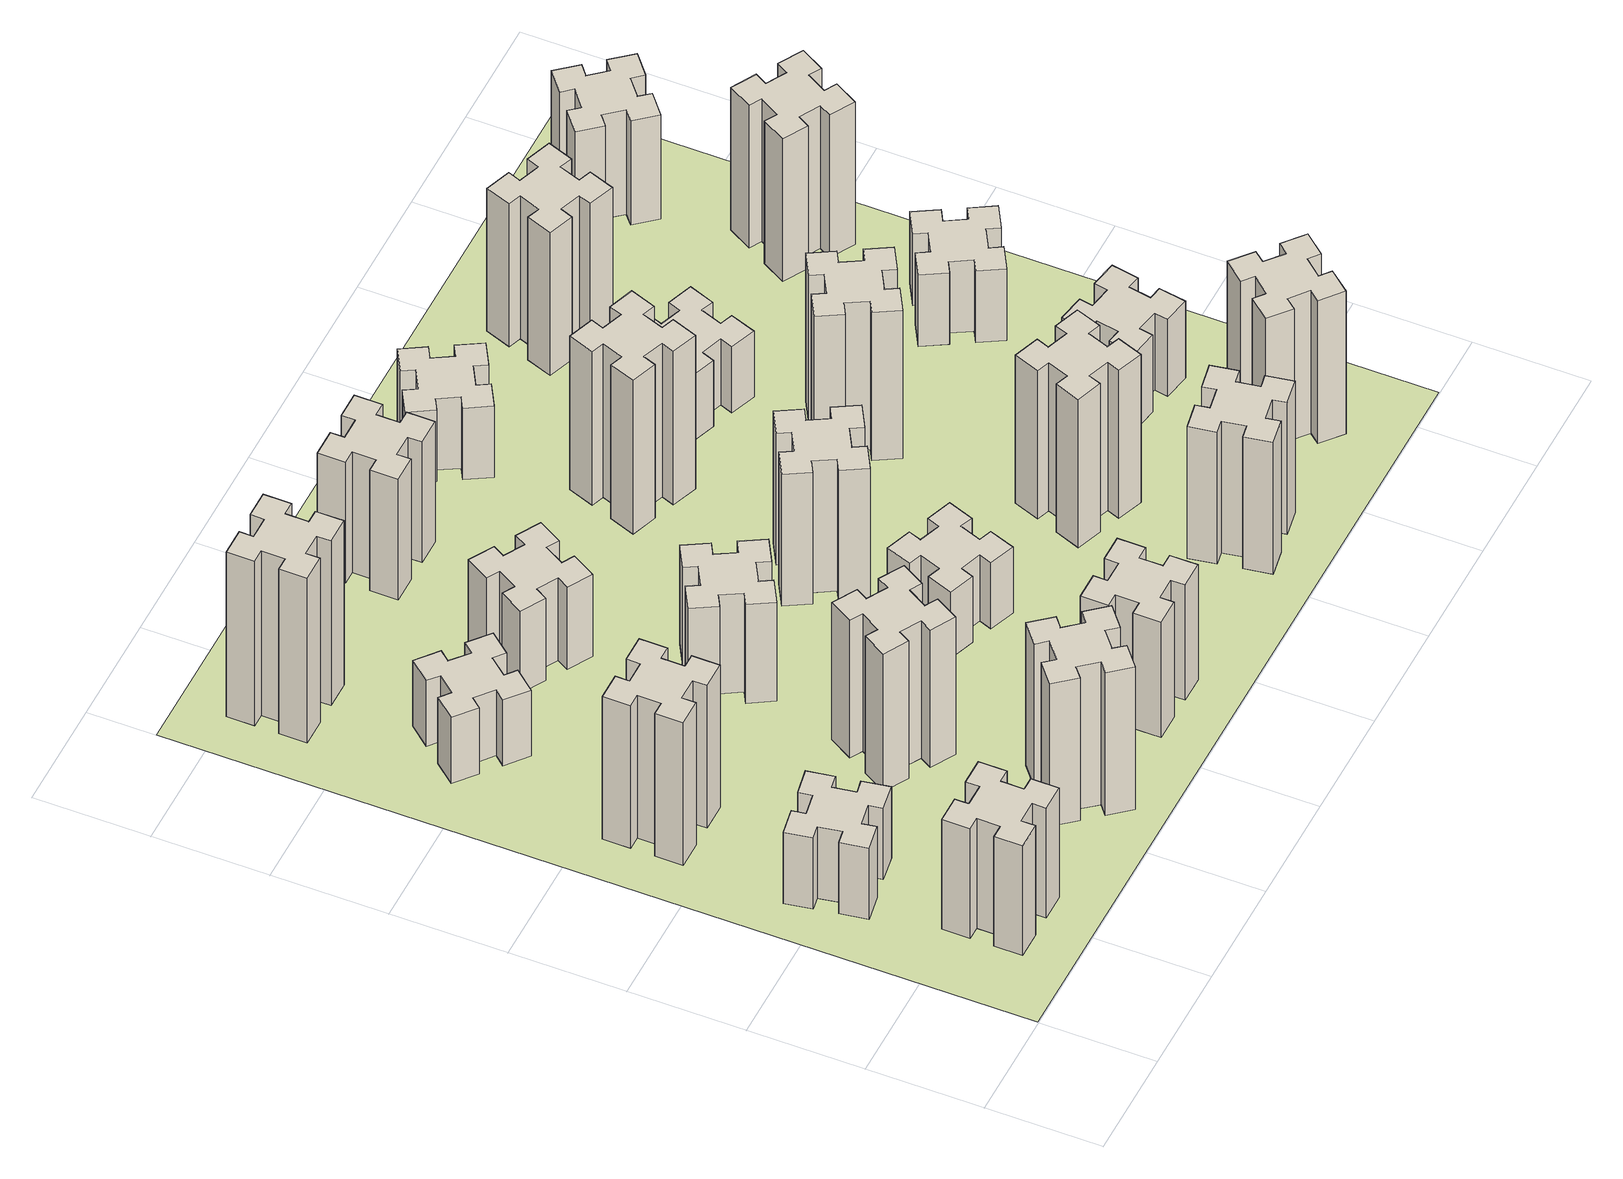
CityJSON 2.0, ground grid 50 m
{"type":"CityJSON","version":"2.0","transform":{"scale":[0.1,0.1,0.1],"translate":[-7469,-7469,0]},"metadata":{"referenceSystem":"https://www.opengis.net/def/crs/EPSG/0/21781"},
"CityObjects":{
"building1":{"type":"Building","attributes":{"class":"1000","function":"1000","usage":"1000","yearOfConstruction":2016,"roofType":"1000","measuredHeight":60,"storeysAboveGround":30,"storeysBelowGround":0},"geometry":[{"type":"Solid","lod":"1","boundaries":[[[[0,1,2,3,4,5,6,7,8,9,10,11,12,13,14,15,16,17,18,19]],[[17,16,20,21]],[[16,15,22,20]],[[15,14,23,22]],[[14,13,24,23]],[[13,12,25,24]],[[12,11,26,25]],[[11,10,27,26]],[[10,9,28,27]],[[9,8,29,28]],[[8,7,30,29]],[[7,6,31,30]],[[6,5,32,31]],[[5,4,33,32]],[[4,3,34,33]],[[3,2,35,34]],[[2,1,36,35]],[[1,0,37,36]],[[0,19,38,37]],[[19,18,39,38]],[[18,17,21,39]],[[24,25,26,27,28,29,30,31,32,33,34,35,36,37,38,39,21,20,22,23]]]]}]},
"building2":{"type":"Building","attributes":{"class":"1000","function":"1000","usage":"1000","yearOfConstruction":2016,"roofType":"1000","measuredHeight":39,"storeysAboveGround":30,"storeysBelowGround":0},"geometry":[{"type":"Solid","lod":"1","boundaries":[[[[40,41,42,43,44,45,46,47,48,49,50,51,52,53,54,55,56,57,58,59]],[[57,56,60,61]],[[56,55,62,60]],[[55,54,63,62]],[[54,53,64,63]],[[53,52,65,64]],[[52,51,66,65]],[[51,50,67,66]],[[50,49,68,67]],[[49,48,69,68]],[[48,47,70,69]],[[47,46,71,70]],[[46,45,72,71]],[[45,44,73,72]],[[44,43,74,73]],[[43,42,75,74]],[[42,41,76,75]],[[41,40,77,76]],[[40,59,78,77]],[[59,58,79,78]],[[58,57,61,79]],[[64,65,66,67,68,69,70,71,72,73,74,75,76,77,78,79,61,60,62,63]]]]}]},
"building3":{"type":"Building","attributes":{"class":"1000","function":"1000","usage":"1000","yearOfConstruction":2016,"roofType":"1000","measuredHeight":78,"storeysAboveGround":30,"storeysBelowGround":0},"geometry":[{"type":"Solid","lod":"1","boundaries":[[[[80,81,82,83,84,85,86,87,88,89,90,91,92,93,94,95,96,97,98,99]],[[97,96,100,101]],[[96,95,102,100]],[[95,94,103,102]],[[94,93,104,103]],[[93,92,105,104]],[[92,91,106,105]],[[91,90,107,106]],[[90,89,108,107]],[[89,88,109,108]],[[88,87,110,109]],[[87,86,111,110]],[[86,85,112,111]],[[85,84,113,112]],[[84,83,114,113]],[[83,82,115,114]],[[82,81,116,115]],[[81,80,117,116]],[[80,99,118,117]],[[99,98,119,118]],[[98,97,101,119]],[[104,105,106,107,108,109,110,111,112,113,114,115,116,117,118,119,101,100,102,103]]]]}]},
"building4":{"type":"Building","attributes":{"class":"1000","function":"1000","usage":"1000","yearOfConstruction":2016,"roofType":"1000","measuredHeight":36,"storeysAboveGround":30,"storeysBelowGround":0},"geometry":[{"type":"Solid","lod":"1","boundaries":[[[[120,121,122,123,124,125,126,127,128,129,130,131,132,133,134,135,136,137,138,139]],[[137,136,140,141]],[[136,135,142,140]],[[135,134,143,142]],[[134,133,144,143]],[[133,132,145,144]],[[132,131,146,145]],[[131,130,147,146]],[[130,129,148,147]],[[129,128,149,148]],[[128,127,150,149]],[[127,126,151,150]],[[126,125,152,151]],[[125,124,153,152]],[[124,123,154,153]],[[123,122,155,154]],[[122,121,156,155]],[[121,120,157,156]],[[120,139,158,157]],[[139,138,159,158]],[[138,137,141,159]],[[144,145,146,147,148,149,150,151,152,153,154,155,156,157,158,159,141,140,142,143]]]]}]},
"building5":{"type":"Building","attributes":{"class":"1000","function":"1000","usage":"1000","yearOfConstruction":2016,"roofType":"1000","measuredHeight":78,"storeysAboveGround":30,"storeysBelowGround":0},"geometry":[{"type":"Solid","lod":"1","boundaries":[[[[160,161,162,163,164,165,166,167,168,169,170,171,172,173,174,175,176,177,178,179]],[[177,176,180,181]],[[176,175,182,180]],[[175,174,183,182]],[[174,173,184,183]],[[173,172,185,184]],[[172,171,186,185]],[[171,170,187,186]],[[170,169,188,187]],[[169,168,189,188]],[[168,167,190,189]],[[167,166,191,190]],[[166,165,192,191]],[[165,164,193,192]],[[164,163,194,193]],[[163,162,195,194]],[[162,161,196,195]],[[161,160,197,196]],[[160,179,198,197]],[[179,178,199,198]],[[178,177,181,199]],[[184,185,186,187,188,189,190,191,192,193,194,195,196,197,198,199,181,180,182,183]]]]}]},
"building6":{"type":"Building","attributes":{"class":"1000","function":"1000","usage":"1000","yearOfConstruction":2016,"roofType":"1000","measuredHeight":90,"storeysAboveGround":30,"storeysBelowGround":0},"geometry":[{"type":"Solid","lod":"1","boundaries":[[[[200,201,202,203,204,205,206,207,208,209,210,211,212,213,214,215,216,217,218,219]],[[217,216,220,221]],[[216,215,222,220]],[[215,214,223,222]],[[214,213,224,223]],[[213,212,225,224]],[[212,211,226,225]],[[211,210,227,226]],[[210,209,228,227]],[[209,208,229,228]],[[208,207,230,229]],[[207,206,231,230]],[[206,205,232,231]],[[205,204,233,232]],[[204,203,234,233]],[[203,202,235,234]],[[202,201,236,235]],[[201,200,237,236]],[[200,219,238,237]],[[219,218,239,238]],[[218,217,221,239]],[[224,225,226,227,228,229,230,231,232,233,234,235,236,237,238,239,221,220,222,223]]]]}]},
"building7":{"type":"Building","attributes":{"class":"1000","function":"1000","usage":"1000","yearOfConstruction":2016,"roofType":"1000","measuredHeight":75,"storeysAboveGround":30,"storeysBelowGround":0},"geometry":[{"type":"Solid","lod":"1","boundaries":[[[[240,241,242,243,244,245,246,247,248,249,250,251,252,253,254,255,256,257,258,259]],[[257,256,260,261]],[[256,255,262,260]],[[255,254,263,262]],[[254,253,264,263]],[[253,252,265,264]],[[252,251,266,265]],[[251,250,267,266]],[[250,249,268,267]],[[249,248,269,268]],[[248,247,270,269]],[[247,246,271,270]],[[246,245,272,271]],[[245,244,273,272]],[[244,243,274,273]],[[243,242,275,274]],[[242,241,276,275]],[[241,240,277,276]],[[240,259,278,277]],[[259,258,279,278]],[[258,257,261,279]],[[264,265,266,267,268,269,270,271,272,273,274,275,276,277,278,279,261,260,262,263]]]]}]},
"building8":{"type":"Building","attributes":{"class":"1000","function":"1000","usage":"1000","yearOfConstruction":2016,"roofType":"1000","measuredHeight":54,"storeysAboveGround":30,"storeysBelowGround":0},"geometry":[{"type":"Solid","lod":"1","boundaries":[[[[280,281,282,283,284,285,286,287,288,289,290,291,292,293,294,295,296,297,298,299]],[[297,296,300,301]],[[296,295,302,300]],[[295,294,303,302]],[[294,293,304,303]],[[293,292,305,304]],[[292,291,306,305]],[[291,290,307,306]],[[290,289,308,307]],[[289,288,309,308]],[[288,287,310,309]],[[287,286,311,310]],[[286,285,312,311]],[[285,284,313,312]],[[284,283,314,313]],[[283,282,315,314]],[[282,281,316,315]],[[281,280,317,316]],[[280,299,318,317]],[[299,298,319,318]],[[298,297,301,319]],[[304,305,306,307,308,309,310,311,312,313,314,315,316,317,318,319,301,300,302,303]]]]}]},
"building9":{"type":"Building","attributes":{"class":"1000","function":"1000","usage":"1000","yearOfConstruction":2016,"roofType":"1000","measuredHeight":45,"storeysAboveGround":30,"storeysBelowGround":0},"geometry":[{"type":"Solid","lod":"1","boundaries":[[[[320,321,322,323,324,325,326,327,328,329,330,331,332,333,334,335,336,337,338,339]],[[337,336,340,341]],[[336,335,342,340]],[[335,334,343,342]],[[334,333,344,343]],[[333,332,345,344]],[[332,331,346,345]],[[331,330,347,346]],[[330,329,348,347]],[[329,328,349,348]],[[328,327,350,349]],[[327,326,351,350]],[[326,325,352,351]],[[325,324,353,352]],[[324,323,354,353]],[[323,322,355,354]],[[322,321,356,355]],[[321,320,357,356]],[[320,339,358,357]],[[339,338,359,358]],[[338,337,341,359]],[[344,345,346,347,348,349,350,351,352,353,354,355,356,357,358,359,341,340,342,343]]]]}]},
"building10":{"type":"Building","attributes":{"class":"1000","function":"1000","usage":"1000","yearOfConstruction":2016,"roofType":"1000","measuredHeight":63,"storeysAboveGround":30,"storeysBelowGround":0},"geometry":[{"type":"Solid","lod":"1","boundaries":[[[[360,361,362,363,364,365,366,367,368,369,370,371,372,373,374,375,376,377,378,379]],[[377,376,380,381]],[[376,375,382,380]],[[375,374,383,382]],[[374,373,384,383]],[[373,372,385,384]],[[372,371,386,385]],[[371,370,387,386]],[[370,369,388,387]],[[369,368,389,388]],[[368,367,390,389]],[[367,366,391,390]],[[366,365,392,391]],[[365,364,393,392]],[[364,363,394,393]],[[363,362,395,394]],[[362,361,396,395]],[[361,360,397,396]],[[360,379,398,397]],[[379,378,399,398]],[[378,377,381,399]],[[384,385,386,387,388,389,390,391,392,393,394,395,396,397,398,399,381,380,382,383]]]]}]},
"building11":{"type":"Building","attributes":{"class":"1000","function":"1000","usage":"1000","yearOfConstruction":2016,"roofType":"1000","measuredHeight":66,"storeysAboveGround":30,"storeysBelowGround":0},"geometry":[{"type":"Solid","lod":"1","boundaries":[[[[400,401,402,403,404,405,406,407,408,409,410,411,412,413,414,415,416,417,418,419]],[[417,416,420,421]],[[416,415,422,420]],[[415,414,423,422]],[[414,413,424,423]],[[413,412,425,424]],[[412,411,426,425]],[[411,410,427,426]],[[410,409,428,427]],[[409,408,429,428]],[[408,407,430,429]],[[407,406,431,430]],[[406,405,432,431]],[[405,404,433,432]],[[404,403,434,433]],[[403,402,435,434]],[[402,401,436,435]],[[401,400,437,436]],[[400,419,438,437]],[[419,418,439,438]],[[418,417,421,439]],[[424,425,426,427,428,429,430,431,432,433,434,435,436,437,438,439,421,420,422,423]]]]}]},
"building12":{"type":"Building","attributes":{"class":"1000","function":"1000","usage":"1000","yearOfConstruction":2016,"roofType":"1000","measuredHeight":36,"storeysAboveGround":30,"storeysBelowGround":0},"geometry":[{"type":"Solid","lod":"1","boundaries":[[[[440,441,442,443,444,445,446,447,448,449,450,451,452,453,454,455,456,457,458,459]],[[457,456,460,461]],[[456,455,462,460]],[[455,454,463,462]],[[454,453,464,463]],[[453,452,465,464]],[[452,451,466,465]],[[451,450,467,466]],[[450,449,468,467]],[[449,448,469,468]],[[448,447,470,469]],[[447,446,471,470]],[[446,445,472,471]],[[445,444,473,472]],[[444,443,474,473]],[[443,442,475,474]],[[442,441,476,475]],[[441,440,477,476]],[[440,459,478,477]],[[459,458,479,478]],[[458,457,461,479]],[[464,465,466,467,468,469,470,471,472,473,474,475,476,477,478,479,461,460,462,463]]]]}]},
"building13":{"type":"Building","attributes":{"class":"1000","function":"1000","usage":"1000","yearOfConstruction":2016,"roofType":"1000","measuredHeight":72,"storeysAboveGround":30,"storeysBelowGround":0},"geometry":[{"type":"Solid","lod":"1","boundaries":[[[[480,481,482,483,484,485,486,487,488,489,490,491,492,493,494,495,496,497,498,499]],[[497,496,500,501]],[[496,495,502,500]],[[495,494,503,502]],[[494,493,504,503]],[[493,492,505,504]],[[492,491,506,505]],[[491,490,507,506]],[[490,489,508,507]],[[489,488,509,508]],[[488,487,510,509]],[[487,486,511,510]],[[486,485,512,511]],[[485,484,513,512]],[[484,483,514,513]],[[483,482,515,514]],[[482,481,516,515]],[[481,480,517,516]],[[480,499,518,517]],[[499,498,519,518]],[[498,497,501,519]],[[504,505,506,507,508,509,510,511,512,513,514,515,516,517,518,519,501,500,502,503]]]]}]},
"building14":{"type":"Building","attributes":{"class":"1000","function":"1000","usage":"1000","yearOfConstruction":2016,"roofType":"1000","measuredHeight":84,"storeysAboveGround":30,"storeysBelowGround":0},"geometry":[{"type":"Solid","lod":"1","boundaries":[[[[520,521,522,523,524,525,526,527,528,529,530,531,532,533,534,535,536,537,538,539]],[[537,536,540,541]],[[536,535,542,540]],[[535,534,543,542]],[[534,533,544,543]],[[533,532,545,544]],[[532,531,546,545]],[[531,530,547,546]],[[530,529,548,547]],[[529,528,549,548]],[[528,527,550,549]],[[527,526,551,550]],[[526,525,552,551]],[[525,524,553,552]],[[524,523,554,553]],[[523,522,555,554]],[[522,521,556,555]],[[521,520,557,556]],[[520,539,558,557]],[[539,538,559,558]],[[538,537,541,559]],[[544,545,546,547,548,549,550,551,552,553,554,555,556,557,558,559,541,540,542,543]]]]}]},
"building15":{"type":"Building","attributes":{"class":"1000","function":"1000","usage":"1000","yearOfConstruction":2016,"roofType":"1000","measuredHeight":72,"storeysAboveGround":30,"storeysBelowGround":0},"geometry":[{"type":"Solid","lod":"1","boundaries":[[[[560,561,562,563,564,565,566,567,568,569,570,571,572,573,574,575,576,577,578,579]],[[577,576,580,581]],[[576,575,582,580]],[[575,574,583,582]],[[574,573,584,583]],[[573,572,585,584]],[[572,571,586,585]],[[571,570,587,586]],[[570,569,588,587]],[[569,568,589,588]],[[568,567,590,589]],[[567,566,591,590]],[[566,565,592,591]],[[565,564,593,592]],[[564,563,594,593]],[[563,562,595,594]],[[562,561,596,595]],[[561,560,597,596]],[[560,579,598,597]],[[579,578,599,598]],[[578,577,581,599]],[[584,585,586,587,588,589,590,591,592,593,594,595,596,597,598,599,581,580,582,583]]]]}]},
"building16":{"type":"Building","attributes":{"class":"1000","function":"1000","usage":"1000","yearOfConstruction":2016,"roofType":"1000","measuredHeight":39,"storeysAboveGround":30,"storeysBelowGround":0},"geometry":[{"type":"Solid","lod":"1","boundaries":[[[[600,601,602,603,604,605,606,607,608,609,610,611,612,613,614,615,616,617,618,619]],[[617,616,620,621]],[[616,615,622,620]],[[615,614,623,622]],[[614,613,624,623]],[[613,612,625,624]],[[612,611,626,625]],[[611,610,627,626]],[[610,609,628,627]],[[609,608,629,628]],[[608,607,630,629]],[[607,606,631,630]],[[606,605,632,631]],[[605,604,633,632]],[[604,603,634,633]],[[603,602,635,634]],[[602,601,636,635]],[[601,600,637,636]],[[600,619,638,637]],[[619,618,639,638]],[[618,617,621,639]],[[624,625,626,627,628,629,630,631,632,633,634,635,636,637,638,639,621,620,622,623]]]]}]},
"building17":{"type":"Building","attributes":{"class":"1000","function":"1000","usage":"1000","yearOfConstruction":2016,"roofType":"1000","measuredHeight":81,"storeysAboveGround":30,"storeysBelowGround":0},"geometry":[{"type":"Solid","lod":"1","boundaries":[[[[640,641,642,643,644,645,646,647,648,649,650,651,652,653,654,655,656,657,658,659]],[[657,656,660,661]],[[656,655,662,660]],[[655,654,663,662]],[[654,653,664,663]],[[653,652,665,664]],[[652,651,666,665]],[[651,650,667,666]],[[650,649,668,667]],[[649,648,669,668]],[[648,647,670,669]],[[647,646,671,670]],[[646,645,672,671]],[[645,644,673,672]],[[644,643,674,673]],[[643,642,675,674]],[[642,641,676,675]],[[641,640,677,676]],[[640,659,678,677]],[[659,658,679,678]],[[658,657,661,679]],[[664,665,666,667,668,669,670,671,672,673,674,675,676,677,678,679,661,660,662,663]]]]}]},
"building18":{"type":"Building","attributes":{"class":"1000","function":"1000","usage":"1000","yearOfConstruction":2016,"roofType":"1000","measuredHeight":81,"storeysAboveGround":30,"storeysBelowGround":0},"geometry":[{"type":"Solid","lod":"1","boundaries":[[[[680,681,682,683,684,685,686,687,688,689,690,691,692,693,694,695,696,697,698,699]],[[697,696,700,701]],[[696,695,702,700]],[[695,694,703,702]],[[694,693,704,703]],[[693,692,705,704]],[[692,691,706,705]],[[691,690,707,706]],[[690,689,708,707]],[[689,688,709,708]],[[688,687,710,709]],[[687,686,711,710]],[[686,685,712,711]],[[685,684,713,712]],[[684,683,714,713]],[[683,682,715,714]],[[682,681,716,715]],[[681,680,717,716]],[[680,699,718,717]],[[699,698,719,718]],[[698,697,701,719]],[[704,705,706,707,708,709,710,711,712,713,714,715,716,717,718,719,701,700,702,703]]]]}]},
"building19":{"type":"Building","attributes":{"class":"1000","function":"1000","usage":"1000","yearOfConstruction":2016,"roofType":"1000","measuredHeight":36,"storeysAboveGround":30,"storeysBelowGround":0},"geometry":[{"type":"Solid","lod":"1","boundaries":[[[[720,721,722,723,724,725,726,727,728,729,730,731,732,733,734,735,736,737,738,739]],[[737,736,740,741]],[[736,735,742,740]],[[735,734,743,742]],[[734,733,744,743]],[[733,732,745,744]],[[732,731,746,745]],[[731,730,747,746]],[[730,729,748,747]],[[729,728,749,748]],[[728,727,750,749]],[[727,726,751,750]],[[726,725,752,751]],[[725,724,753,752]],[[724,723,754,753]],[[723,722,755,754]],[[722,721,756,755]],[[721,720,757,756]],[[720,739,758,757]],[[739,738,759,758]],[[738,737,741,759]],[[744,745,746,747,748,749,750,751,752,753,754,755,756,757,758,759,741,740,742,743]]]]}]},
"building20":{"type":"Building","attributes":{"class":"1000","function":"1000","usage":"1000","yearOfConstruction":2016,"roofType":"1000","measuredHeight":78,"storeysAboveGround":30,"storeysBelowGround":0},"geometry":[{"type":"Solid","lod":"1","boundaries":[[[[760,761,762,763,764,765,766,767,768,769,770,771,772,773,774,775,776,777,778,779]],[[777,776,780,781]],[[776,775,782,780]],[[775,774,783,782]],[[774,773,784,783]],[[773,772,785,784]],[[772,771,786,785]],[[771,770,787,786]],[[770,769,788,787]],[[769,768,789,788]],[[768,767,790,789]],[[767,766,791,790]],[[766,765,792,791]],[[765,764,793,792]],[[764,763,794,793]],[[763,762,795,794]],[[762,761,796,795]],[[761,760,797,796]],[[760,779,798,797]],[[779,778,799,798]],[[778,777,781,799]],[[784,785,786,787,788,789,790,791,792,793,794,795,796,797,798,799,781,780,782,783]]]]}]},
"building21":{"type":"Building","attributes":{"class":"1000","function":"1000","usage":"1000","yearOfConstruction":2016,"roofType":"1000","measuredHeight":78,"storeysAboveGround":30,"storeysBelowGround":0},"geometry":[{"type":"Solid","lod":"1","boundaries":[[[[800,801,802,803,804,805,806,807,808,809,810,811,812,813,814,815,816,817,818,819]],[[817,816,820,821]],[[816,815,822,820]],[[815,814,823,822]],[[814,813,824,823]],[[813,812,825,824]],[[812,811,826,825]],[[811,810,827,826]],[[810,809,828,827]],[[809,808,829,828]],[[808,807,830,829]],[[807,806,831,830]],[[806,805,832,831]],[[805,804,833,832]],[[804,803,834,833]],[[803,802,835,834]],[[802,801,836,835]],[[801,800,837,836]],[[800,819,838,837]],[[819,818,839,838]],[[818,817,821,839]],[[824,825,826,827,828,829,830,831,832,833,834,835,836,837,838,839,821,820,822,823]]]]}]},
"building22":{"type":"Building","attributes":{"class":"1000","function":"1000","usage":"1000","yearOfConstruction":2016,"roofType":"1000","measuredHeight":42,"storeysAboveGround":30,"storeysBelowGround":0},"geometry":[{"type":"Solid","lod":"1","boundaries":[[[[840,841,842,843,844,845,846,847,848,849,850,851,852,853,854,855,856,857,858,859]],[[857,856,860,861]],[[856,855,862,860]],[[855,854,863,862]],[[854,853,864,863]],[[853,852,865,864]],[[852,851,866,865]],[[851,850,867,866]],[[850,849,868,867]],[[849,848,869,868]],[[848,847,870,869]],[[847,846,871,870]],[[846,845,872,871]],[[845,844,873,872]],[[844,843,874,873]],[[843,842,875,874]],[[842,841,876,875]],[[841,840,877,876]],[[840,859,878,877]],[[859,858,879,878]],[[858,857,861,879]],[[864,865,866,867,868,869,870,871,872,873,874,875,876,877,878,879,861,860,862,863]]]]}]},
"building23":{"type":"Building","attributes":{"class":"1000","function":"1000","usage":"1000","yearOfConstruction":2016,"roofType":"1000","measuredHeight":39,"storeysAboveGround":30,"storeysBelowGround":0},"geometry":[{"type":"Solid","lod":"1","boundaries":[[[[880,881,882,883,884,885,886,887,888,889,890,891,892,893,894,895,896,897,898,899]],[[897,896,900,901]],[[896,895,902,900]],[[895,894,903,902]],[[894,893,904,903]],[[893,892,905,904]],[[892,891,906,905]],[[891,890,907,906]],[[890,889,908,907]],[[889,888,909,908]],[[888,887,910,909]],[[887,886,911,910]],[[886,885,912,911]],[[885,884,913,912]],[[884,883,914,913]],[[883,882,915,914]],[[882,881,916,915]],[[881,880,917,916]],[[880,899,918,917]],[[899,898,919,918]],[[898,897,901,919]],[[904,905,906,907,908,909,910,911,912,913,914,915,916,917,918,919,901,900,902,903]]]]}]},
"building24":{"type":"Building","attributes":{"class":"1000","function":"1000","usage":"1000","yearOfConstruction":2016,"roofType":"1000","measuredHeight":78,"storeysAboveGround":30,"storeysBelowGround":0},"geometry":[{"type":"Solid","lod":"1","boundaries":[[[[920,921,922,923,924,925,926,927,928,929,930,931,932,933,934,935,936,937,938,939]],[[937,936,940,941]],[[936,935,942,940]],[[935,934,943,942]],[[934,933,944,943]],[[933,932,945,944]],[[932,931,946,945]],[[931,930,947,946]],[[930,929,948,947]],[[929,928,949,948]],[[928,927,950,949]],[[927,926,951,950]],[[926,925,952,951]],[[925,924,953,952]],[[924,923,954,953]],[[923,922,955,954]],[[922,921,956,955]],[[921,920,957,956]],[[920,939,958,957]],[[939,938,959,958]],[[938,937,941,959]],[[944,945,946,947,948,949,950,951,952,953,954,955,956,957,958,959,941,940,942,943]]]]}]},
"building25":{"type":"Building","attributes":{"class":"1000","function":"1000","usage":"1000","yearOfConstruction":2016,"roofType":"1000","measuredHeight":57,"storeysAboveGround":30,"storeysBelowGround":0},"geometry":[{"type":"Solid","lod":"1","boundaries":[[[[960,961,962,963,964,965,966,967,968,969,970,971,972,973,974,975,976,977,978,979]],[[977,976,980,981]],[[976,975,982,980]],[[975,974,983,982]],[[974,973,984,983]],[[973,972,985,984]],[[972,971,986,985]],[[971,970,987,986]],[[970,969,988,987]],[[969,968,989,988]],[[968,967,990,989]],[[967,966,991,990]],[[966,965,992,991]],[[965,964,993,992]],[[964,963,994,993]],[[963,962,995,994]],[[962,961,996,995]],[[961,960,997,996]],[[960,979,998,997]],[[979,978,999,998]],[[978,977,981,999]],[[984,985,986,987,988,989,990,991,992,993,994,995,996,997,998,999,981,980,982,983]]]]}]},
"landuse1":{"type":"LandUse","attributes":{"name":"plot1","function":"1010"},"geometry":[{"type":"MultiSurface","lod":"1","boundaries":[[[1000,1001,1002,1003]]]}]}
},
"vertices":[
[585,325,0],[585,425,0],[645,425,0],[645,545,0],[525,545,0],[525,485,0],[425,485,0],[425,545,0],[305,545,0],[305,425,0],[365,425,0],[365,325,0],[305,325,0],[305,205,0],[425,205,0],[425,265,0],[525,265,0],[525,205,0],[645,205,0],[645,325,0],[525,265,600],[525,205,600],[425,265,600],[425,205,600],[305,205,600],[305,325,600],[365,325,600],[365,425,600],[305,425,600],[305,545,600],[425,545,600],[425,485,600],[525,485,600],[525,545,600],[645,545,600],[645,425,600],[585,425,600],[585,325,600],[645,325,600],[645,205,600],
[405,1132,0],[307,1115,0],[297,1174,0],[178,1153,0],[199,1035,0],[258,1045,0],[276,947,0],[217,937,0],[237,818,0],[356,839,0],[345,898,0],[444,916,0],[454,857,0],[572,877,0],[551,996,0],[492,985,0],[475,1084,0],[534,1094,0],[513,1212,0],[395,1191,0],[475,1084,390],[534,1094,390],[492,985,390],[551,996,390],[572,877,390],[454,857,390],[444,916,390],[345,898,390],[356,839,390],[237,818,390],[217,937,390],[276,947,390],[258,1045,390],[199,1035,390],[178,1153,390],[297,1174,390],[307,1115,390],[405,1132,390],[395,1191,390],[513,1212,390],
[265,1805,0],[265,1705,0],[205,1705,0],[205,1585,0],[325,1585,0],[325,1645,0],[425,1645,0],[425,1585,0],[545,1585,0],[545,1705,0],[485,1705,0],[485,1805,0],[545,1805,0],[545,1925,0],[425,1925,0],[425,1865,0],[325,1865,0],[325,1925,0],[205,1925,0],[205,1805,0],[325,1865,780],[325,1925,780],[425,1865,780],[425,1925,780],[545,1925,780],[545,1805,780],[485,1805,780],[485,1705,780],[545,1705,780],[545,1585,780],[425,1585,780],[425,1645,780],[325,1645,780],[325,1585,780],[205,1585,780],[205,1705,780],[265,1705,780],[265,1805,780],[205,1805,780],[205,1925,780],
[423,2704,0],[359,2628,0],[313,2666,0],[236,2574,0],[328,2497,0],[366,2543,0],[443,2479,0],[404,2433,0],[496,2356,0],[573,2448,0],[527,2486,0],[592,2563,0],[638,2524,0],[715,2616,0],[623,2693,0],[584,2647,0],[508,2712,0],[546,2758,0],[454,2835,0],[377,2743,0],[508,2712,360],[546,2758,360],[584,2647,360],[623,2693,360],[715,2616,360],[638,2524,360],[592,2563,360],[527,2486,360],[573,2448,360],[496,2356,360],[404,2433,360],[443,2479,360],[366,2543,360],[328,2497,360],[236,2574,360],[313,2666,360],[359,2628,360],[423,2704,360],[377,2743,360],[454,2835,360],
[1332,408,0],[1267,484,0],[1313,523,0],[1236,615,0],[1144,538,0],[1183,492,0],[1106,427,0],[1068,473,0],[976,396,0],[1053,304,0],[1099,343,0],[1163,266,0],[1117,228,0],[1194,136,0],[1286,213,0],[1248,259,0],[1324,323,0],[1363,277,0],[1455,354,0],[1378,446,0],[1324,323,780],[1363,277,780],[1248,259,780],[1286,213,780],[1194,136,780],[1117,228,780],[1163,266,780],[1099,343,780],[1053,304,780],[976,396,780],[1068,473,780],[1106,427,780],[1183,492,780],[1144,538,780],[1236,615,780],[1313,523,780],[1267,484,780],[1332,408,780],[1378,446,780],[1455,354,780],
[485,3285,0],[485,3385,0],[545,3385,0],[545,3505,0],[425,3505,0],[425,3445,0],[325,3445,0],[325,3505,0],[205,3505,0],[205,3385,0],[265,3385,0],[265,3285,0],[205,3285,0],[205,3165,0],[325,3165,0],[325,3225,0],[425,3225,0],[425,3165,0],[545,3165,0],[545,3285,0],[425,3225,900],[425,3165,900],[325,3225,900],[325,3165,900],[205,3165,900],[205,3285,900],[265,3285,900],[265,3385,900],[205,3385,900],[205,3505,900],[325,3505,900],[325,3445,900],[425,3445,900],[425,3505,900],[545,3505,900],[545,3385,900],[485,3385,900],[485,3285,900],[545,3285,900],[545,3165,900],
[1186,1017,0],[1236,1104,0],[1288,1074,0],[1348,1178,0],[1244,1238,0],[1214,1186,0],[1127,1236,0],[1157,1288,0],[1053,1348,0],[993,1244,0],[1045,1214,0],[995,1127,0],[943,1157,0],[883,1053,0],[987,993,0],[1017,1045,0],[1104,995,0],[1074,943,0],[1178,883,0],[1238,987,0],[1104,995,750],[1074,943,750],[1017,1045,750],[987,993,750],[883,1053,750],[943,1157,750],[995,1127,750],[1045,1214,750],[993,1244,750],[1053,1348,750],[1157,1288,750],[1127,1236,750],[1214,1186,750],[1244,1238,750],[1348,1178,750],[1288,1074,750],[1236,1104,750],[1186,1017,750],[1238,987,750],[1178,883,750],
[1336,1867,0],[1286,1954,0],[1338,1984,0],[1278,2088,0],[1174,2028,0],[1204,1976,0],[1117,1926,0],[1087,1978,0],[983,1918,0],[1043,1814,0],[1095,1844,0],[1145,1757,0],[1093,1727,0],[1153,1623,0],[1257,1683,0],[1227,1735,0],[1314,1785,0],[1344,1733,0],[1448,1793,0],[1388,1897,0],[1314,1785,540],[1344,1733,540],[1227,1735,540],[1257,1683,540],[1153,1623,540],[1093,1727,540],[1145,1757,540],[1095,1844,540],[1043,1814,540],[983,1918,540],[1087,1978,540],[1117,1926,540],[1204,1976,540],[1174,2028,540],[1278,2088,540],[1338,1984,540],[1286,1954,540],[1336,1867,540],[1388,1897,540],[1448,1793,540],
[1114,2666,0],[1027,2716,0],[1057,2768,0],[953,2828,0],[893,2724,0],[945,2694,0],[895,2607,0],[843,2637,0],[783,2533,0],[887,2473,0],[917,2525,0],[1004,2475,0],[974,2423,0],[1078,2363,0],[1138,2467,0],[1086,2497,0],[1136,2584,0],[1188,2554,0],[1248,2658,0],[1144,2718,0],[1136,2584,450],[1188,2554,450],[1086,2497,450],[1138,2467,450],[1078,2363,450],[974,2423,450],[1004,2475,450],[917,2525,450],[887,2473,450],[783,2533,450],[843,2637,450],[895,2607,450],[945,2694,450],[893,2724,450],[953,2828,450],[1057,2768,450],[1027,2716,450],[1114,2666,450],[1144,2718,450],[1248,2658,450],
[1865,325,0],[1865,425,0],[1925,425,0],[1925,545,0],[1805,545,0],[1805,485,0],[1705,485,0],[1705,545,0],[1585,545,0],[1585,425,0],[1645,425,0],[1645,325,0],[1585,325,0],[1585,205,0],[1705,205,0],[1705,265,0],[1805,265,0],[1805,205,0],[1925,205,0],[1925,325,0],[1805,265,630],[1805,205,630],[1705,265,630],[1705,205,630],[1585,205,630],[1585,325,630],[1645,325,630],[1645,425,630],[1585,425,630],[1585,545,630],[1705,545,630],[1705,485,630],[1805,485,630],[1805,545,630],[1925,545,630],[1925,425,630],[1865,425,630],[1865,325,630],[1925,325,630],[1925,205,630],
[1265,3445,0],[1165,3445,0],[1165,3505,0],[1045,3505,0],[1045,3385,0],[1105,3385,0],[1105,3285,0],[1045,3285,0],[1045,3165,0],[1165,3165,0],[1165,3225,0],[1265,3225,0],[1265,3165,0],[1385,3165,0],[1385,3285,0],[1325,3285,0],[1325,3385,0],[1385,3385,0],[1385,3505,0],[1265,3505,0],[1325,3385,660],[1385,3385,660],[1325,3285,660],[1385,3285,660],[1385,3165,660],[1265,3165,660],[1265,3225,660],[1165,3225,660],[1165,3165,660],[1045,3165,660],[1045,3285,660],[1105,3285,660],[1105,3385,660],[1045,3385,660],[1045,3505,660],[1165,3505,660],[1165,3445,660],[1265,3445,660],[1265,3505,660],[1385,3505,660],
[1771,1129,0],[1865,1095,0],[1844,1039,0],[1957,997,0],[1998,1110,0],[1942,1131,0],[1976,1225,0],[2032,1204,0],[2073,1317,0],[1960,1358,0],[1940,1302,0],[1846,1336,0],[1867,1392,0],[1754,1433,0],[1713,1320,0],[1769,1300,0],[1735,1206,0],[1679,1227,0],[1637,1114,0],[1750,1073,0],[1735,1206,360],[1679,1227,360],[1769,1300,360],[1713,1320,360],[1754,1433,360],[1867,1392,360],[1846,1336,360],[1940,1302,360],[1960,1358,360],[2073,1317,360],[2032,1204,360],[1976,1225,360],[1942,1131,360],[1998,1110,360],[1957,997,360],[1844,1039,360],[1865,1095,360],[1771,1129,360],[1750,1073,360],[1637,1114,360],
[1976,1767,0],[1926,1854,0],[1978,1884,0],[1918,1988,0],[1814,1928,0],[1844,1876,0],[1757,1826,0],[1727,1878,0],[1623,1818,0],[1683,1714,0],[1735,1744,0],[1785,1657,0],[1733,1627,0],[1793,1523,0],[1897,1583,0],[1867,1635,0],[1954,1685,0],[1984,1633,0],[2088,1693,0],[2028,1797,0],[1954,1685,720],[1984,1633,720],[1867,1635,720],[1897,1583,720],[1793,1523,720],[1733,1627,720],[1785,1657,720],[1735,1744,720],[1683,1714,720],[1623,1818,720],[1727,1878,720],[1757,1826,720],[1844,1876,720],[1814,1928,720],[1918,1988,720],[1978,1884,720],[1926,1854,720],[1976,1767,720],[2028,1797,720],[2088,1693,720],
[1871,2509,0],[1965,2475,0],[1944,2419,0],[2057,2377,0],[2098,2490,0],[2042,2511,0],[2076,2605,0],[2132,2584,0],[2173,2697,0],[2060,2738,0],[2040,2682,0],[1946,2716,0],[1967,2772,0],[1854,2813,0],[1813,2700,0],[1869,2680,0],[1835,2586,0],[1779,2607,0],[1737,2494,0],[1850,2453,0],[1835,2586,840],[1779,2607,840],[1869,2680,840],[1813,2700,840],[1854,2813,840],[1967,2772,840],[1946,2716,840],[2040,2682,840],[2060,2738,840],[2173,2697,840],[2132,2584,840],[2076,2605,840],[2042,2511,840],[2098,2490,840],[2057,2377,840],[1944,2419,840],[1965,2475,840],[1871,2509,840],[1850,2453,840],[1737,2494,840],
[2812,345,0],[2795,444,0],[2854,454,0],[2833,572,0],[2715,551,0],[2725,492,0],[2627,475,0],[2617,534,0],[2498,513,0],[2519,395,0],[2578,405,0],[2596,307,0],[2537,297,0],[2557,178,0],[2676,199,0],[2665,258,0],[2764,276,0],[2774,217,0],[2892,237,0],[2871,356,0],[2764,276,720],[2774,217,720],[2665,258,720],[2676,199,720],[2557,178,720],[2537,297,720],[2596,307,720],[2578,405,720],[2519,395,720],[2498,513,720],[2617,534,720],[2627,475,720],[2725,492,720],[2715,551,720],[2833,572,720],[2854,454,720],[2795,444,720],[2812,345,720],[2871,356,720],[2892,237,720],
[1735,3324,0],[1785,3237,0],[1733,3207,0],[1793,3103,0],[1897,3163,0],[1867,3215,0],[1954,3265,0],[1984,3213,0],[2088,3273,0],[2028,3377,0],[1976,3347,0],[1926,3434,0],[1978,3464,0],[1918,3568,0],[1814,3508,0],[1844,3456,0],[1757,3406,0],[1727,3458,0],[1623,3398,0],[1683,3294,0],[1757,3406,390],[1727,3458,390],[1844,3456,390],[1814,3508,390],[1918,3568,390],[1978,3464,390],[1926,3434,390],[1976,3347,390],[2028,3377,390],[2088,3273,390],[1984,3213,390],[1954,3265,390],[1867,3215,390],[1897,3163,390],[1793,3103,390],[1733,3207,390],[1785,3237,390],[1735,3324,390],[1683,3294,390],[1623,3398,390],
[2680,1102,0],[2586,1136,0],[2607,1192,0],[2494,1233,0],[2453,1120,0],[2509,1100,0],[2475,1006,0],[2419,1027,0],[2377,914,0],[2490,873,0],[2511,929,0],[2605,895,0],[2584,839,0],[2697,797,0],[2738,910,0],[2682,931,0],[2716,1025,0],[2772,1004,0],[2813,1117,0],[2700,1158,0],[2716,1025,810],[2772,1004,810],[2682,931,810],[2738,910,810],[2697,797,810],[2584,839,810],[2605,895,810],[2511,929,810],[2490,873,810],[2377,914,810],[2419,1027,810],[2475,1006,810],[2509,1100,810],[2453,1120,810],[2494,1233,810],[2607,1192,810],[2586,1136,810],[2680,1102,810],[2700,1158,810],[2813,1117,810],
[2716,1967,0],[2666,2054,0],[2718,2084,0],[2658,2188,0],[2554,2128,0],[2584,2076,0],[2497,2026,0],[2467,2078,0],[2363,2018,0],[2423,1914,0],[2475,1944,0],[2525,1857,0],[2473,1827,0],[2533,1723,0],[2637,1783,0],[2607,1835,0],[2694,1885,0],[2724,1833,0],[2828,1893,0],[2768,1997,0],[2694,1885,810],[2724,1833,810],[2607,1835,810],[2637,1783,810],[2533,1723,810],[2473,1827,810],[2525,1857,810],[2475,1944,810],[2423,1914,810],[2363,2018,810],[2467,2078,810],[2497,2026,810],[2584,2076,810],[2554,2128,810],[2658,2188,810],[2718,2084,810],[2666,2054,810],[2716,1967,810],[2768,1997,810],[2828,1893,810],
[2580,2682,0],[2486,2716,0],[2507,2772,0],[2394,2813,0],[2353,2700,0],[2409,2680,0],[2375,2586,0],[2319,2607,0],[2277,2494,0],[2390,2453,0],[2411,2509,0],[2505,2475,0],[2484,2419,0],[2597,2377,0],[2638,2490,0],[2582,2511,0],[2616,2605,0],[2672,2584,0],[2713,2697,0],[2600,2738,0],[2616,2605,360],[2672,2584,360],[2582,2511,360],[2638,2490,360],[2597,2377,360],[2484,2419,360],[2505,2475,360],[2411,2509,360],[2390,2453,360],[2277,2494,360],[2319,2607,360],[2375,2586,360],[2409,2680,360],[2353,2700,360],[2394,2813,360],[2507,2772,360],[2486,2716,360],[2580,2682,360],[2600,2738,360],[2713,2697,360],
[3444,527,0],[3368,592,0],[3406,638,0],[3314,715,0],[3237,623,0],[3283,584,0],[3219,508,0],[3173,546,0],[3096,454,0],[3188,377,0],[3226,423,0],[3303,359,0],[3264,313,0],[3356,236,0],[3433,328,0],[3387,366,0],[3452,443,0],[3498,404,0],[3575,496,0],[3483,573,0],[3452,443,780],[3498,404,780],[3387,366,780],[3433,328,780],[3356,236,780],[3264,313,780],[3303,359,780],[3226,423,780],[3188,377,780],[3096,454,780],[3173,546,780],[3219,508,780],[3283,584,780],[3237,623,780],[3314,715,780],[3406,638,780],[3368,592,780],[3444,527,780],[3483,573,780],[3575,496,780],
[2509,3320,0],[2475,3226,0],[2419,3247,0],[2377,3134,0],[2490,3093,0],[2511,3149,0],[2605,3115,0],[2584,3059,0],[2697,3017,0],[2738,3130,0],[2682,3151,0],[2716,3245,0],[2772,3224,0],[2813,3337,0],[2700,3378,0],[2680,3322,0],[2586,3356,0],[2607,3412,0],[2494,3453,0],[2453,3340,0],[2586,3356,780],[2607,3412,780],[2680,3322,780],[2700,3378,780],[2813,3337,780],[2772,3224,780],[2716,3245,780],[2682,3151,780],[2738,3130,780],[2697,3017,780],[2584,3059,780],[2605,3115,780],[2511,3149,780],[2490,3093,780],[2377,3134,780],[2419,3247,780],[2475,3226,780],[2509,3320,780],[2453,3340,780],[2494,3453,780],
[3167,1016,0],[3265,998,0],[3255,939,0],[3373,918,0],[3394,1037,0],[3335,1047,0],[3352,1145,0],[3411,1135,0],[3432,1253,0],[3314,1274,0],[3304,1215,0],[3205,1232,0],[3216,1291,0],[3097,1312,0],[3077,1194,0],[3136,1184,0],[3118,1085,0],[3059,1096,0],[3038,977,0],[3157,957,0],[3118,1085,420],[3059,1096,420],[3136,1184,420],[3077,1194,420],[3097,1312,420],[3216,1291,420],[3205,1232,420],[3304,1215,420],[3314,1274,420],[3432,1253,420],[3411,1135,420],[3352,1145,420],[3335,1047,420],[3394,1037,420],[3373,918,420],[3255,939,420],[3265,998,420],[3167,1016,420],[3157,957,420],[3038,977,420],
[3347,1735,0],[3434,1785,0],[3464,1733,0],[3568,1793,0],[3508,1897,0],[3456,1867,0],[3406,1954,0],[3458,1984,0],[3398,2088,0],[3294,2028,0],[3324,1976,0],[3237,1926,0],[3207,1978,0],[3103,1918,0],[3163,1814,0],[3215,1844,0],[3265,1757,0],[3213,1727,0],[3273,1623,0],[3377,1683,0],[3265,1757,390],[3213,1727,390],[3215,1844,390],[3163,1814,390],[3103,1918,390],[3207,1978,390],[3237,1926,390],[3324,1976,390],[3294,2028,390],[3398,2088,390],[3458,1984,390],[3406,1954,390],[3456,1867,390],[3508,1897,390],[3568,1793,390],[3464,1733,390],[3434,1785,390],[3347,1735,390],[3377,1683,390],[3273,1623,390],
[3337,2525,0],[3424,2475,0],[3394,2423,0],[3498,2363,0],[3558,2467,0],[3506,2497,0],[3556,2584,0],[3608,2554,0],[3668,2658,0],[3564,2718,0],[3534,2666,0],[3447,2716,0],[3477,2768,0],[3373,2828,0],[3313,2724,0],[3365,2694,0],[3315,2607,0],[3263,2637,0],[3203,2533,0],[3307,2473,0],[3315,2607,780],[3263,2637,780],[3365,2694,780],[3313,2724,780],[3373,2828,780],[3477,2768,780],[3447,2716,780],[3534,2666,780],[3564,2718,780],[3668,2658,780],[3608,2554,780],[3556,2584,780],[3506,2497,780],[3558,2467,780],[3498,2363,780],[3394,2423,780],[3424,2475,780],[3337,2525,780],[3307,2473,780],[3203,2533,780],
[3368,3219,0],[3444,3283,0],[3483,3237,0],[3575,3314,0],[3498,3406,0],[3452,3368,0],[3387,3444,0],[3433,3483,0],[3356,3575,0],[3264,3498,0],[3303,3452,0],[3226,3387,0],[3188,3433,0],[3096,3356,0],[3173,3264,0],[3219,3303,0],[3283,3226,0],[3237,3188,0],[3314,3096,0],[3406,3173,0],[3283,3226,570],[3237,3188,570],[3219,3303,570],[3173,3264,570],[3096,3356,570],[3188,3433,570],[3226,3387,570],[3303,3452,570],[3264,3498,570],[3356,3575,570],[3433,3483,570],[3387,3444,570],[3452,3368,570],[3498,3406,570],[3575,3314,570],[3483,3237,570],[3444,3283,570],[3368,3219,570],[3406,3173,570],[3314,3096,570],
[5,3705,0],[3705,3705,0],[3705,5,0],[5,5,0]
]}
